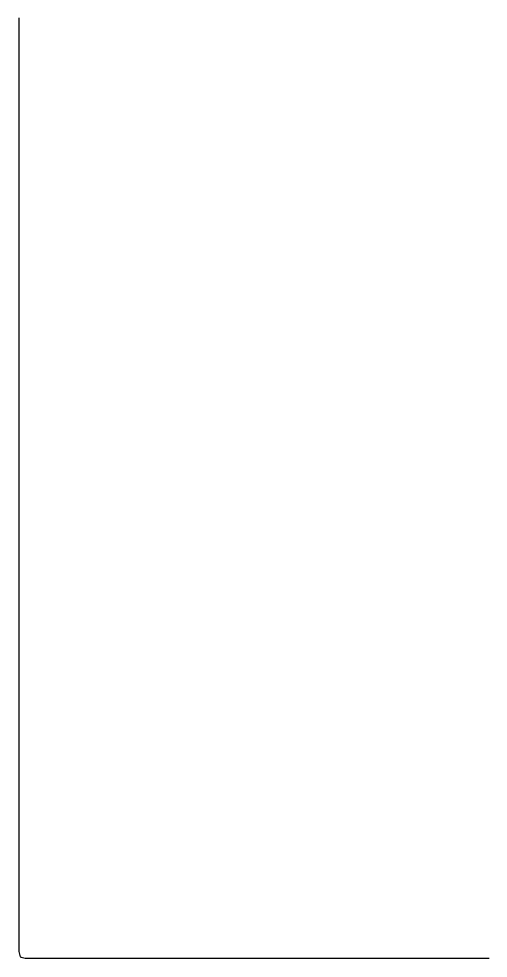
# Model space of a CAD drawing. Header units: millimetres. Extents: x 0 to 2707, y 2 to 2710.
# Drawn here: x 0 to 338, y 3 to 679 of the extents above; entities that cross this region are included whole.
import ezdxf

# ---------------------------------------------------------------- set-up
doc = ezdxf.new("R2010")
doc.units = ezdxf.units.MM
doc.layers.add('ALL_ISLANDS', color=7, linetype='Continuous')
doc.layers.add('OUTLINE_ISLAND_01', color=7, linetype='Continuous')

msp = doc.modelspace()

# ---------------------------------------------------------------- linework, layer by layer
at = {"layer": 'ALL_ISLANDS'}
msp.add_lwpolyline([(-0.2291, 680.0843), (-0.2291, 679.0843), (-0.2292, 678.0843), (-0.2292, 677.0843), (-0.2292, 676.0843), (-0.2293, 675.0843), (-0.2293, 674.0843), (-0.2293, 673.0843), (-0.2294, 672.0843), (-0.2294, 671.0843), (-0.2294, 670.0843), (-0.2295, 669.0843), (-0.2295, 668.0843), (-0.2295, 667.0843), (-0.2296, 666.0843), (-0.2296, 665.0843), (-0.2296, 664.0843), (-0.2297, 663.0843), (-0.2297, 662.0843), (-0.2297, 661.0843), (-0.2298, 660.0843), (-0.2298, 659.0843), (-0.2298, 658.0843), (-0.2299, 657.0843), (-0.2299, 656.0843), (-0.23, 655.0843), (-0.23, 654.0843), (-0.23, 653.0843), (-0.2301, 652.0843), (-0.2301, 651.0843), (-0.2301, 650.0843), (-0.2302, 649.0843), (-0.2302, 648.0843), (-0.2302, 647.0843), (-0.2303, 646.0843), (-0.2303, 645.0843), (-0.2303, 644.0843), (-0.2304, 643.0843), (-0.2304, 642.0843), (-0.2304, 641.0843), (-0.2305, 640.0843), (-0.2305, 639.0843), (-0.2305, 638.0843), (-0.2306, 637.0843), (-0.2306, 636.0843), (-0.2306, 635.0843), (-0.2307, 634.0843), (-0.2307, 633.0843), (-0.2307, 632.0843), (-0.2308, 631.0843), (-0.2308, 630.0843), (-0.2308, 629.0843), (-0.2309, 628.0843), (-0.2309, 627.0843), (-0.2309, 626.0843), (-0.231, 625.0843), (-0.231, 624.0843), (-0.231, 623.0843), (-0.2311, 622.0843), (-0.2311, 621.0843), (-0.2311, 620.0843), (-0.2312, 619.0843), (-0.2312, 618.0843), (-0.2312, 617.0843), (-0.2313, 616.0843), (-0.2313, 615.0843), (-0.2313, 614.0843), (-0.2314, 613.0843), (-0.2314, 612.0843), (-0.2314, 611.0843), (-0.2315, 610.0843), (-0.2315, 609.0843), (-0.2316, 608.0843), (-0.2316, 607.0843), (-0.2316, 606.0843), (-0.2317, 605.0843), (-0.2317, 604.0843), (-0.2317, 603.0843), (-0.2318, 602.0843), (-0.2318, 601.0843), (-0.2318, 600.0843), (-0.2319, 599.0843), (-0.2319, 598.0843), (-0.2319, 597.0843), (-0.232, 596.0843), (-0.232, 595.0843), (-0.232, 594.0843), (-0.2321, 593.0843), (-0.2321, 592.0843), (-0.2321, 591.0843), (-0.2322, 590.0843), (-0.2322, 589.0843), (-0.2322, 588.0843), (-0.2323, 587.0843), (-0.2323, 586.0843), (-0.2323, 585.0843), (-0.2324, 584.0843), (-0.2324, 583.0843), (-0.2324, 582.0843), (-0.2325, 581.0843), (-0.2325, 580.0843), (-0.2325, 579.0843), (-0.2326, 578.0843), (-0.2326, 577.0843), (-0.2326, 576.0843), (-0.2327, 575.0843), (-0.2327, 574.0843), (-0.2327, 573.0843), (-0.2328, 572.0843), (-0.2328, 571.0843), (-0.2328, 570.0843), (-0.2329, 569.0843), (-0.2329, 568.0843), (-0.2329, 567.0843), (-0.233, 566.0843), (-0.233, 565.0843), (-0.233, 564.0843), (-0.2331, 563.0843), (-0.2331, 562.0843), (-0.2332, 561.0843), (-0.2332, 560.0843), (-0.2332, 559.0843), (-0.2333, 558.0843), (-0.2333, 557.0843), (-0.2333, 556.0843), (-0.2334, 555.0843), (-0.2334, 554.0843), (-0.2334, 553.0843), (-0.2335, 552.0843), (-0.2335, 551.0843), (-0.2335, 550.0843), (-0.2336, 549.0843), (-0.2336, 548.0843), (-0.2336, 547.0843), (-0.2337, 546.0843), (-0.2337, 545.0843), (-0.2337, 544.0843), (-0.2338, 543.0843), (-0.2338, 542.0843), (-0.2338, 541.0843), (-0.2339, 540.0843), (-0.2339, 539.0843), (-0.2339, 538.0843), (-0.234, 537.0843), (-0.234, 536.0843), (-0.234, 535.0843), (-0.2341, 534.0843), (-0.2341, 533.0843), (-0.2341, 532.0843), (-0.2342, 531.0843), (-0.2342, 530.0843), (-0.2342, 529.0843), (-0.2343, 528.0843), (-0.2343, 527.0843), (-0.2343, 526.0843), (-0.2344, 525.0843), (-0.2344, 524.0843), (-0.2344, 523.0843), (-0.2345, 522.0843), (-0.2345, 521.0843), (-0.2345, 520.0843), (-0.2346, 519.0843), (-0.2346, 518.0843), (-0.2346, 517.0843), (-0.2347, 516.0843), (-0.2347, 515.0843), (-0.2348, 514.0843), (-0.2348, 513.0843), (-0.2348, 512.0843), (-0.2349, 511.0843), (-0.2349, 510.0843), (-0.2349, 509.0843), (-0.235, 508.0843), (-0.235, 507.0843), (-0.235, 506.0843), (-0.2351, 505.0843), (-0.2351, 504.0843), (-0.2351, 503.0843), (-0.2352, 502.0843), (-0.2352, 501.0843), (-0.2352, 500.0843), (-0.2353, 499.0843), (-0.2353, 498.0843), (-0.2353, 497.0843), (-0.2354, 496.0843), (-0.2354, 495.0843), (-0.2354, 494.0843), (-0.2355, 493.0843), (-0.2355, 492.0843), (-0.2355, 491.0843), (-0.2356, 490.0843), (-0.2356, 489.0843), (-0.2356, 488.0843), (-0.2357, 487.0843), (-0.2357, 486.0843), (-0.2357, 485.0843), (-0.2358, 484.0843), (-0.2358, 483.0843), (-0.2358, 482.0843), (-0.2359, 481.0843), (-0.2359, 480.0843), (-0.2359, 479.0843), (-0.236, 478.0843), (-0.236, 477.0843), (-0.236, 476.0843), (-0.2361, 475.0843), (-0.2361, 474.0843), (-0.2361, 473.0843), (-0.2362, 472.0843), (-0.2362, 471.0843), (-0.2362, 470.0843), (-0.2363, 469.0843), (-0.2363, 468.0843), (-0.2363, 467.0843), (-0.2364, 466.0843), (-0.2364, 465.0843), (-0.2365, 464.0843), (-0.2365, 463.0843), (-0.2365, 462.0843), (-0.2366, 461.0843), (-0.2366, 460.0843), (-0.2366, 459.0843), (-0.2367, 458.0843), (-0.2367, 457.0843), (-0.2367, 456.0843), (-0.2368, 455.0843), (-0.2368, 454.0843), (-0.2368, 453.0843), (-0.2369, 452.0843), (-0.2369, 451.0843), (-0.2369, 450.0843), (-0.237, 449.0843), (-0.237, 448.0843), (-0.237, 447.0843), (-0.2371, 446.0843), (-0.2371, 445.0843), (-0.2371, 444.0843), (-0.2372, 443.0843), (-0.2372, 442.0843), (-0.2372, 441.0843), (-0.2373, 440.0843), (-0.2373, 439.0843), (-0.2373, 438.0843), (-0.2374, 437.0843), (-0.2374, 436.0843), (-0.2374, 435.0843), (-0.2375, 434.0843), (-0.2375, 433.0843), (-0.2375, 432.0843), (-0.2376, 431.0843), (-0.2376, 430.0843), (-0.2376, 429.0843), (-0.2377, 428.0843), (-0.2377, 427.0843), (-0.2377, 426.0843), (-0.2378, 425.0843), (-0.2378, 424.0843), (-0.2378, 423.0843), (-0.2379, 422.0843), (-0.2379, 421.0843), (-0.2379, 420.0843), (-0.238, 419.0843), (-0.238, 418.0843), (-0.2381, 417.0843), (-0.2381, 416.0843), (-0.2381, 415.0843), (-0.2382, 414.0843), (-0.2382, 413.0843), (-0.2382, 412.0843), (-0.2383, 411.0843), (-0.2383, 410.0843), (-0.2383, 409.0843), (-0.2384, 408.0843), (-0.2384, 407.0843), (-0.2384, 406.0843), (-0.2385, 405.0843), (-0.2385, 404.0843), (-0.2385, 403.0843), (-0.2386, 402.0843), (-0.2386, 401.0843), (-0.2386, 400.0843), (-0.2387, 399.0843), (-0.2387, 398.0843), (-0.2387, 397.0843), (-0.2388, 396.0843), (-0.2388, 395.0843), (-0.2388, 394.0843), (-0.2389, 393.0843), (-0.2389, 392.0843), (-0.2389, 391.0843), (-0.239, 390.0843), (-0.239, 389.0843), (-0.239, 388.0843), (-0.2391, 387.0843), (-0.2391, 386.0843), (-0.2391, 385.0843), (-0.2392, 384.0843), (-0.2392, 383.0843), (-0.2392, 382.0843), (-0.2393, 381.0843), (-0.2393, 380.0843), (-0.2393, 379.0843), (-0.2394, 378.0843), (-0.2394, 377.0843), (-0.2394, 376.0843), (-0.2395, 375.0843), (-0.2395, 374.0843), (-0.2395, 373.0843), (-0.2396, 372.0843), (-0.2396, 371.0843), (-0.2397, 370.0843), (-0.2397, 369.0843), (-0.2397, 368.0843), (-0.2398, 367.0843), (-0.2398, 366.0843), (-0.2398, 365.0843), (-0.2399, 364.0843), (-0.2399, 363.0843), (-0.2399, 362.0843), (-0.24, 361.0843), (-0.24, 360.0843), (-0.24, 359.0843), (-0.2401, 358.0843), (-0.2401, 357.0843), (-0.2401, 356.0843), (-0.2402, 355.0843), (-0.2402, 354.0843), (-0.2402, 353.0843), (-0.2403, 352.0843), (-0.2403, 351.0843), (-0.2403, 350.0843), (-0.2404, 349.0843), (-0.2404, 348.0843), (-0.2404, 347.0843), (-0.2405, 346.0843), (-0.2405, 345.0843), (-0.2405, 344.0843), (-0.2406, 343.0843), (-0.2406, 342.0843), (-0.2406, 341.0843), (-0.2407, 340.0843), (-0.2407, 339.0843), (-0.2407, 338.0843), (-0.2408, 337.0843), (-0.2408, 336.0843), (-0.2408, 335.0843), (-0.2409, 334.0843), (-0.2409, 333.0843), (-0.2409, 332.0843), (-0.241, 331.0843), (-0.241, 330.0843), (-0.241, 329.0843), (-0.2411, 328.0843), (-0.2411, 327.0843), (-0.2411, 326.0843), (-0.2412, 325.0843), (-0.2412, 324.0843), (-0.2413, 323.0843), (-0.2413, 322.0843), (-0.2413, 321.0843), (-0.2414, 320.0843), (-0.2414, 319.0843), (-0.2414, 318.0843), (-0.2415, 317.0843), (-0.2415, 316.0843), (-0.2415, 315.0843), (-0.2416, 314.0843), (-0.2416, 313.0843), (-0.2416, 312.0843), (-0.2417, 311.0843), (-0.2417, 310.0843), (-0.2417, 309.0843), (-0.2418, 308.0843), (-0.2418, 307.0843), (-0.2418, 306.0843), (-0.2419, 305.0843), (-0.2419, 304.0843), (-0.2419, 303.0843), (-0.242, 302.0843), (-0.242, 301.0843), (-0.242, 300.0843), (-0.2421, 299.0843), (-0.2421, 298.0843), (-0.2421, 297.0843), (-0.2422, 296.0843), (-0.2422, 295.0843), (-0.2422, 294.0843), (-0.2423, 293.0843), (-0.2423, 292.0843), (-0.2423, 291.0843), (-0.2424, 290.0843), (-0.2424, 289.0843), (-0.2424, 288.0843), (-0.2425, 287.0843), (-0.2425, 286.0843), (-0.2425, 285.0843), (-0.2426, 284.0843), (-0.2426, 283.0843), (-0.2426, 282.0843), (-0.2427, 281.0843), (-0.2427, 280.0843), (-0.2427, 279.0843), (-0.2428, 278.0843), (-0.2428, 277.0843), (-0.2429, 276.0843), (-0.2429, 275.0843), (-0.2429, 274.0843), (-0.243, 273.0843), (-0.243, 272.0843), (-0.243, 271.0843), (-0.2431, 270.0843), (-0.2431, 269.0843), (-0.2431, 268.0843), (-0.2432, 267.0843), (-0.2432, 266.0843), (-0.2432, 265.0843), (-0.2433, 264.0843), (-0.2433, 263.0843), (-0.2433, 262.0843), (-0.2434, 261.0843), (-0.2434, 260.0843), (-0.2434, 259.0843), (-0.2435, 258.0843), (-0.2435, 257.0843), (-0.2435, 256.0843), (-0.2436, 255.0843), (-0.2436, 254.0843), (-0.2436, 253.0843), (-0.2437, 252.0843), (-0.2437, 251.0843), (-0.2437, 250.0843), (-0.2438, 249.0843), (-0.2438, 248.0843), (-0.2438, 247.0843), (-0.2439, 246.0843), (-0.2439, 245.0843), (-0.2439, 244.0843), (-0.244, 243.0843), (-0.244, 242.0843), (-0.244, 241.0843), (-0.2441, 240.0843), (-0.2441, 239.0843), (-0.2441, 238.0843), (-0.2442, 237.0843), (-0.2442, 236.0843), (-0.2442, 235.0843), (-0.2443, 234.0843), (-0.2443, 233.0843), (-0.2443, 232.0843), (-0.2444, 231.0843), (-0.2444, 230.0843), (-0.2444, 229.0843), (-0.2445, 228.0843), (-0.2445, 227.0843), (-0.2446, 226.0843), (-0.2446, 225.0843), (-0.2446, 224.0843), (-0.2447, 223.0843), (-0.2447, 222.0843), (-0.2447, 221.0843), (-0.2448, 220.0843), (-0.2448, 219.0843), (-0.2448, 218.0843), (-0.2449, 217.0843), (-0.2449, 216.0843), (-0.2449, 215.0843), (-0.245, 214.0843), (-0.245, 213.0843), (-0.245, 212.0843), (-0.2451, 211.0843), (-0.2451, 210.0843), (-0.2451, 209.0843), (-0.2452, 208.0843), (-0.2452, 207.0843), (-0.2452, 206.0843), (-0.2453, 205.0843), (-0.2453, 204.0843), (-0.2453, 203.0843), (-0.2454, 202.0843), (-0.2454, 201.0843), (-0.2454, 200.0843), (-0.2455, 199.0843), (-0.2455, 198.0843), (-0.2455, 197.0843), (-0.2456, 196.0843), (-0.2456, 195.0843), (-0.2456, 194.0843), (-0.2457, 193.0843), (-0.2457, 192.0843), (-0.2457, 191.0843), (-0.2458, 190.0843), (-0.2458, 189.0843), (-0.2458, 188.0843), (-0.2459, 187.0843), (-0.2459, 186.0843), (-0.2459, 185.0843), (-0.246, 184.0843), (-0.246, 183.0843), (-0.246, 182.0843), (-0.2461, 181.0843), (-0.2461, 180.0843), (-0.2462, 179.0843), (-0.2462, 178.0843), (-0.2462, 177.0843), (-0.2463, 176.0843), (-0.2463, 175.0843), (-0.2463, 174.0843), (-0.2464, 173.0843), (-0.2464, 172.0843), (-0.2464, 171.0843), (-0.2465, 170.0843), (-0.2465, 169.0843), (-0.2465, 168.0843), (-0.2466, 167.0843), (-0.2466, 166.0843), (-0.2466, 165.0843), (-0.2467, 164.0843), (-0.2467, 163.0843), (-0.2467, 162.0843), (-0.2468, 161.0843), (-0.2468, 160.0843), (-0.2468, 159.0843), (-0.2469, 158.0843), (-0.2469, 157.0843), (-0.2469, 156.0843), (-0.247, 155.0843), (-0.247, 154.0843), (-0.247, 153.0843), (-0.2471, 152.0843), (-0.2471, 151.0843), (-0.2471, 150.0843), (-0.2472, 149.0843), (-0.2472, 148.0843), (-0.2472, 147.0843), (-0.2473, 146.0843), (-0.2473, 145.0843), (-0.2473, 144.0843), (-0.2474, 143.0843), (-0.2474, 142.0843), (-0.2474, 141.0843), (-0.2475, 140.0843), (-0.2475, 139.0843), (-0.2475, 138.0843), (-0.2476, 137.0843), (-0.2476, 136.0843), (-0.2476, 135.0843), (-0.2477, 134.0843), (-0.2477, 133.0843), (-0.2478, 132.0843), (-0.2478, 131.0843), (-0.2478, 130.0843), (-0.2479, 129.0843), (-0.2479, 128.0843), (-0.2479, 127.0843), (-0.248, 126.0843), (-0.248, 125.0843), (-0.248, 124.0843), (-0.2481, 123.0843), (-0.2481, 122.0843), (-0.2481, 121.0843), (-0.2482, 120.0843), (-0.2482, 119.0843), (-0.2482, 118.0843), (-0.2483, 117.0843), (-0.2483, 116.0843), (-0.2483, 115.0843), (-0.2484, 114.0843), (-0.2484, 113.0843), (-0.2484, 112.0843), (-0.2485, 111.0843), (-0.2485, 110.0843), (-0.2485, 109.0843), (-0.2486, 108.0843), (-0.2486, 107.0843), (-0.2486, 106.0843), (-0.2487, 105.0843), (-0.2487, 104.0843), (-0.2487, 103.0843), (-0.2488, 102.0843), (-0.2488, 101.0843), (-0.2488, 100.0843), (-0.2489, 99.0843), (-0.2489, 98.0843), (-0.2489, 97.0843), (-0.249, 96.0843), (-0.249, 95.0843), (-0.249, 94.0843), (-0.2491, 93.0843), (-0.2491, 92.0843), (-0.2491, 91.0843), (-0.2492, 90.0843), (-0.2492, 89.0843), (-0.2492, 88.0843), (-0.2493, 87.0843), (-0.2493, 86.0843), (-0.2494, 85.0843), (-0.2494, 84.0843), (-0.2494, 83.0843), (-0.2495, 82.0843), (-0.2495, 81.0843), (-0.2495, 80.0843), (-0.2496, 79.0843), (-0.2496, 78.0843), (-0.2496, 77.0843), (-0.2497, 76.0843), (-0.2497, 75.0843), (-0.2497, 74.0843), (-0.2498, 73.0843), (-0.2498, 72.0843), (-0.2498, 71.0843), (-0.2499, 70.0843), (-0.2499, 69.0843), (-0.2499, 68.0843), (-0.25, 67.0843), (-0.25, 66.0843), (-0.25, 65.0843), (-0.2501, 64.0843), (-0.2501, 63.0843), (-0.2501, 62.0843), (-0.2502, 61.0843), (-0.2502, 60.0843), (-0.2502, 59.0843), (-0.2503, 58.0843), (-0.2503, 57.0843), (-0.2503, 56.0843), (-0.2504, 55.0843), (-0.2504, 54.0843), (-0.2504, 53.0843), (-0.2505, 52.0843), (-0.2505, 51.0843), (-0.2505, 50.0843), (-0.2506, 49.0843), (-0.2506, 48.0843), (-0.2506, 47.0843), (-0.2507, 46.0843), (-0.2507, 45.0843), (-0.2507, 44.0843), (-0.2508, 43.0843), (-0.2508, 42.0843), (-0.2508, 41.0843), (-0.2509, 40.0843), (-0.2509, 39.0843), (-0.2509, 38.0843), (-0.251, 37.0843), (-0.251, 36.0843), (-0.2511, 35.0843), (-0.2511, 34.0843), (-0.2511, 33.0843), (-0.2512, 32.0843), (-0.2512, 31.0843), (-0.2512, 30.0843), (-0.2513, 29.0843), (-0.2513, 28.0843), (-0.2513, 27.0843), (-0.2514, 26.0843), (-0.2514, 25.0843), (-0.2514, 24.0843), (-0.2515, 23.0843), (-0.2515, 22.0843), (-0.2515, 21.0843), (-0.2516, 20.0843), (-0.2516, 19.0843), (-0.2516, 18.0843), (-0.2517, 17.0843), (-0.2517, 16.0843), (-0.2517, 15.0843), (-0.2518, 14.0843), (-0.2518, 13.0843), (-0.2518, 12.0843), (-0.2519, 11.0843), (-0.2519, 10.0843), (-0.2519, 9.0843), (-0.252, 8.0843), (-0.1255, 7.4966), (0.085, 6.519), (0.2954, 5.5414), (0.5058, 4.5638), (0.7163, 3.5862), (1.4984, 3.3705), (2.4624, 3.1046), (3.4265, 2.8388), (4.3905, 2.5729), (4.717, 2.5729), (5.717, 2.5728), (6.717, 2.5727), (7.717, 2.5727), (8.717, 2.5726), (9.717, 2.5725), (10.717, 2.5725), (11.717, 2.5724), (12.717, 2.5723), (13.717, 2.5723), (14.717, 2.5722), (15.717, 2.5721), (16.717, 2.5721), (17.717, 2.572), (18.717, 2.5719), (19.717, 2.5719), (20.717, 2.5718), (21.717, 2.5717), (22.717, 2.5717), (23.717, 2.5716), (24.717, 2.5715), (25.717, 2.5715), (26.717, 2.5714), (27.717, 2.5713), (28.717, 2.5713), (29.717, 2.5712), (30.717, 2.5711), (31.717, 2.5711), (32.717, 2.571), (33.717, 2.5709), (34.717, 2.5709), (35.717, 2.5708), (36.717, 2.5707), (37.717, 2.5707), (38.717, 2.5706), (39.717, 2.5705), (40.717, 2.5705), (41.717, 2.5704), (42.717, 2.5703), (43.717, 2.5703), (44.717, 2.5702), (45.717, 2.5701), (46.717, 2.5701), (47.717, 2.57), (48.717, 2.5699), (49.717, 2.5699), (50.717, 2.5698), (51.717, 2.5698), (52.717, 2.5697), (53.717, 2.5696), (54.717, 2.5696), (55.717, 2.5695), (56.717, 2.5694), (57.717, 2.5694), (58.717, 2.5693), (59.717, 2.5692), (60.717, 2.5692), (61.717, 2.5691), (62.717, 2.569), (63.717, 2.569), (64.717, 2.5689), (65.717, 2.5688), (66.717, 2.5688), (67.717, 2.5687), (68.717, 2.5686), (69.717, 2.5686), (70.717, 2.5685), (71.717, 2.5684), (72.717, 2.5684), (73.717, 2.5683), (74.717, 2.5682), (75.717, 2.5682), (76.717, 2.5681), (77.717, 2.568), (78.717, 2.568), (79.717, 2.5679), (80.717, 2.5678), (81.717, 2.5678), (82.717, 2.5677), (83.717, 2.5676), (84.717, 2.5676), (85.717, 2.5675), (86.717, 2.5674), (87.717, 2.5674), (88.717, 2.5673), (89.717, 2.5672), (90.717, 2.5672), (91.717, 2.5671), (92.717, 2.567), (93.717, 2.567), (94.717, 2.5669), (95.717, 2.5668), (96.717, 2.5668), (97.717, 2.5667), (98.717, 2.5666), (99.717, 2.5666), (100.717, 2.5665), (101.717, 2.5664), (102.717, 2.5664), (103.717, 2.5663), (104.717, 2.5662), (105.717, 2.5662), (106.717, 2.5661), (107.717, 2.566), (108.717, 2.566), (109.717, 2.5659), (110.717, 2.5658), (111.717, 2.5658), (112.717, 2.5657), (113.717, 2.5656), (114.717, 2.5656), (115.717, 2.5655), (116.717, 2.5654), (117.717, 2.5654), (118.717, 2.5653), (119.717, 2.5652), (120.717, 2.5652), (121.717, 2.5651), (122.717, 2.565), (123.717, 2.565), (124.717, 2.5649), (125.717, 2.5648), (126.717, 2.5648), (127.717, 2.5647), (128.717, 2.5646), (129.717, 2.5646), (130.717, 2.5645), (131.717, 2.5644), (132.717, 2.5644), (133.717, 2.5643), (134.717, 2.5642), (135.717, 2.5642), (136.717, 2.5641), (137.717, 2.564), (138.717, 2.564), (139.717, 2.5639), (140.717, 2.5638), (141.717, 2.5638), (142.717, 2.5637), (143.717, 2.5636), (144.717, 2.5636), (145.717, 2.5635), (146.717, 2.5634), (147.717, 2.5634), (148.717, 2.5633), (149.717, 2.5632), (150.717, 2.5632), (151.717, 2.5631), (152.717, 2.563), (153.717, 2.563), (154.717, 2.5629), (155.717, 2.5628), (156.717, 2.5628), (157.717, 2.5627), (158.717, 2.5626), (159.717, 2.5626), (160.717, 2.5625), (161.717, 2.5624), (162.717, 2.5624), (163.717, 2.5623), (164.717, 2.5622), (165.717, 2.5622), (166.717, 2.5621), (167.717, 2.5621), (168.717, 2.562), (169.717, 2.5619), (170.717, 2.5619), (171.717, 2.5618), (172.717, 2.5617), (173.717, 2.5617), (174.717, 2.5616), (175.717, 2.5615), (176.717, 2.5615), (177.717, 2.5614), (178.717, 2.5613), (179.717, 2.5613), (180.717, 2.5612), (181.717, 2.5611), (182.717, 2.5611), (183.717, 2.561), (184.717, 2.5609), (185.717, 2.5609), (186.717, 2.5608), (187.717, 2.5607), (188.717, 2.5607), (189.717, 2.5606), (190.717, 2.5605), (191.717, 2.5605), (192.717, 2.5604), (193.717, 2.5603), (194.717, 2.5603), (195.717, 2.5602), (196.717, 2.5601), (197.717, 2.5601), (198.717, 2.56), (199.717, 2.5599), (200.717, 2.5599), (201.717, 2.5598), (202.717, 2.5597), (203.717, 2.5597), (204.717, 2.5596), (205.717, 2.5595), (206.717, 2.5595), (207.717, 2.5594), (208.717, 2.5593), (209.717, 2.5593), (210.717, 2.5592), (211.717, 2.5591), (212.717, 2.5591), (213.717, 2.559), (214.717, 2.5589), (215.717, 2.5589), (216.717, 2.5588), (217.717, 2.5587), (218.717, 2.5587), (219.717, 2.5586), (220.717, 2.5585), (221.717, 2.5585), (222.717, 2.5584), (223.717, 2.5583), (224.717, 2.5583), (225.717, 2.5582), (226.717, 2.5581), (227.717, 2.5581), (228.717, 2.558), (229.717, 2.5579), (230.717, 2.5579), (231.717, 2.5578), (232.717, 2.5577), (233.717, 2.5577), (234.717, 2.5576), (235.717, 2.5575), (236.717, 2.5575), (237.717, 2.5574), (238.717, 2.5573), (239.717, 2.5573), (240.717, 2.5572), (241.717, 2.5571), (242.717, 2.5571), (243.717, 2.557), (244.717, 2.5569), (245.717, 2.5569), (246.717, 2.5568), (247.717, 2.5567), (248.717, 2.5567), (249.717, 2.5566), (250.717, 2.5565), (251.717, 2.5565), (252.717, 2.5564), (253.717, 2.5563), (254.717, 2.5563), (255.717, 2.5562), (256.717, 2.5561), (257.717, 2.5561), (258.717, 2.556), (259.717, 2.5559), (260.717, 2.5559), (261.717, 2.5558), (262.717, 2.5557), (263.717, 2.5557), (264.717, 2.5556), (265.717, 2.5555), (266.717, 2.5555), (267.717, 2.5554), (268.717, 2.5553), (269.717, 2.5553), (270.717, 2.5552), (271.717, 2.5551), (272.717, 2.5551), (273.717, 2.555), (274.717, 2.5549), (275.717, 2.5549), (276.717, 2.5548), (277.717, 2.5547), (278.717, 2.5547), (279.717, 2.5546), (280.717, 2.5545), (281.717, 2.5545), (282.717, 2.5544), (283.717, 2.5544), (284.717, 2.5543), (285.717, 2.5542), (286.717, 2.5542), (287.717, 2.5541), (288.717, 2.554), (289.717, 2.554), (290.717, 2.5539), (291.717, 2.5538), (292.717, 2.5538), (293.717, 2.5537), (294.717, 2.5536), (295.717, 2.5536), (296.717, 2.5535), (297.717, 2.5534), (298.717, 2.5534), (299.717, 2.5533), (300.717, 2.5532), (301.717, 2.5532), (302.717, 2.5531), (303.717, 2.553), (304.717, 2.553), (305.717, 2.5529), (306.717, 2.5528), (307.717, 2.5528), (308.717, 2.5527), (309.717, 2.5526), (310.717, 2.5526), (311.717, 2.5525), (312.717, 2.5524), (313.717, 2.5524), (314.717, 2.5523), (315.717, 2.5522), (316.717, 2.5522), (317.717, 2.5521), (318.717, 2.552), (319.717, 2.552), (320.717, 2.5519), (321.717, 2.5518), (322.717, 2.5518), (323.717, 2.5517), (324.717, 2.5516), (325.717, 2.5516), (326.717, 2.5515), (327.717, 2.5514), (328.717, 2.5514), (329.717, 2.5513), (330.717, 2.5512), (331.717, 2.5512), (332.717, 2.5511), (333.717, 2.551), (334.717, 2.551), (335.717, 2.5509), (336.717, 2.5508), (337.717, 2.5508), (338.717, 2.5507)], dxfattribs=at)
at = {"layer": 'OUTLINE_ISLAND_01'}
msp.add_lwpolyline([(-0.2291, 680.0843), (-0.2291, 679.0843), (-0.2292, 678.0843), (-0.2292, 677.0843), (-0.2292, 676.0843), (-0.2293, 675.0843), (-0.2293, 674.0843), (-0.2293, 673.0843), (-0.2294, 672.0843), (-0.2294, 671.0843), (-0.2294, 670.0843), (-0.2295, 669.0843), (-0.2295, 668.0843), (-0.2295, 667.0843), (-0.2296, 666.0843), (-0.2296, 665.0843), (-0.2296, 664.0843), (-0.2297, 663.0843), (-0.2297, 662.0843), (-0.2297, 661.0843), (-0.2298, 660.0843), (-0.2298, 659.0843), (-0.2298, 658.0843), (-0.2299, 657.0843), (-0.2299, 656.0843), (-0.23, 655.0843), (-0.23, 654.0843), (-0.23, 653.0843), (-0.2301, 652.0843), (-0.2301, 651.0843), (-0.2301, 650.0843), (-0.2302, 649.0843), (-0.2302, 648.0843), (-0.2302, 647.0843), (-0.2303, 646.0843), (-0.2303, 645.0843), (-0.2303, 644.0843), (-0.2304, 643.0843), (-0.2304, 642.0843), (-0.2304, 641.0843), (-0.2305, 640.0843), (-0.2305, 639.0843), (-0.2305, 638.0843), (-0.2306, 637.0843), (-0.2306, 636.0843), (-0.2306, 635.0843), (-0.2307, 634.0843), (-0.2307, 633.0843), (-0.2307, 632.0843), (-0.2308, 631.0843), (-0.2308, 630.0843), (-0.2308, 629.0843), (-0.2309, 628.0843), (-0.2309, 627.0843), (-0.2309, 626.0843), (-0.231, 625.0843), (-0.231, 624.0843), (-0.231, 623.0843), (-0.2311, 622.0843), (-0.2311, 621.0843), (-0.2311, 620.0843), (-0.2312, 619.0843), (-0.2312, 618.0843), (-0.2312, 617.0843), (-0.2313, 616.0843), (-0.2313, 615.0843), (-0.2313, 614.0843), (-0.2314, 613.0843), (-0.2314, 612.0843), (-0.2314, 611.0843), (-0.2315, 610.0843), (-0.2315, 609.0843), (-0.2316, 608.0843), (-0.2316, 607.0843), (-0.2316, 606.0843), (-0.2317, 605.0843), (-0.2317, 604.0843), (-0.2317, 603.0843), (-0.2318, 602.0843), (-0.2318, 601.0843), (-0.2318, 600.0843), (-0.2319, 599.0843), (-0.2319, 598.0843), (-0.2319, 597.0843), (-0.232, 596.0843), (-0.232, 595.0843), (-0.232, 594.0843), (-0.2321, 593.0843), (-0.2321, 592.0843), (-0.2321, 591.0843), (-0.2322, 590.0843), (-0.2322, 589.0843), (-0.2322, 588.0843), (-0.2323, 587.0843), (-0.2323, 586.0843), (-0.2323, 585.0843), (-0.2324, 584.0843), (-0.2324, 583.0843), (-0.2324, 582.0843), (-0.2325, 581.0843), (-0.2325, 580.0843), (-0.2325, 579.0843), (-0.2326, 578.0843), (-0.2326, 577.0843), (-0.2326, 576.0843), (-0.2327, 575.0843), (-0.2327, 574.0843), (-0.2327, 573.0843), (-0.2328, 572.0843), (-0.2328, 571.0843), (-0.2328, 570.0843), (-0.2329, 569.0843), (-0.2329, 568.0843), (-0.2329, 567.0843), (-0.233, 566.0843), (-0.233, 565.0843), (-0.233, 564.0843), (-0.2331, 563.0843), (-0.2331, 562.0843), (-0.2332, 561.0843), (-0.2332, 560.0843), (-0.2332, 559.0843), (-0.2333, 558.0843), (-0.2333, 557.0843), (-0.2333, 556.0843), (-0.2334, 555.0843), (-0.2334, 554.0843), (-0.2334, 553.0843), (-0.2335, 552.0843), (-0.2335, 551.0843), (-0.2335, 550.0843), (-0.2336, 549.0843), (-0.2336, 548.0843), (-0.2336, 547.0843), (-0.2337, 546.0843), (-0.2337, 545.0843), (-0.2337, 544.0843), (-0.2338, 543.0843), (-0.2338, 542.0843), (-0.2338, 541.0843), (-0.2339, 540.0843), (-0.2339, 539.0843), (-0.2339, 538.0843), (-0.234, 537.0843), (-0.234, 536.0843), (-0.234, 535.0843), (-0.2341, 534.0843), (-0.2341, 533.0843), (-0.2341, 532.0843), (-0.2342, 531.0843), (-0.2342, 530.0843), (-0.2342, 529.0843), (-0.2343, 528.0843), (-0.2343, 527.0843), (-0.2343, 526.0843), (-0.2344, 525.0843), (-0.2344, 524.0843), (-0.2344, 523.0843), (-0.2345, 522.0843), (-0.2345, 521.0843), (-0.2345, 520.0843), (-0.2346, 519.0843), (-0.2346, 518.0843), (-0.2346, 517.0843), (-0.2347, 516.0843), (-0.2347, 515.0843), (-0.2348, 514.0843), (-0.2348, 513.0843), (-0.2348, 512.0843), (-0.2349, 511.0843), (-0.2349, 510.0843), (-0.2349, 509.0843), (-0.235, 508.0843), (-0.235, 507.0843), (-0.235, 506.0843), (-0.2351, 505.0843), (-0.2351, 504.0843), (-0.2351, 503.0843), (-0.2352, 502.0843), (-0.2352, 501.0843), (-0.2352, 500.0843), (-0.2353, 499.0843), (-0.2353, 498.0843), (-0.2353, 497.0843), (-0.2354, 496.0843), (-0.2354, 495.0843), (-0.2354, 494.0843), (-0.2355, 493.0843), (-0.2355, 492.0843), (-0.2355, 491.0843), (-0.2356, 490.0843), (-0.2356, 489.0843), (-0.2356, 488.0843), (-0.2357, 487.0843), (-0.2357, 486.0843), (-0.2357, 485.0843), (-0.2358, 484.0843), (-0.2358, 483.0843), (-0.2358, 482.0843), (-0.2359, 481.0843), (-0.2359, 480.0843), (-0.2359, 479.0843), (-0.236, 478.0843), (-0.236, 477.0843), (-0.236, 476.0843), (-0.2361, 475.0843), (-0.2361, 474.0843), (-0.2361, 473.0843), (-0.2362, 472.0843), (-0.2362, 471.0843), (-0.2362, 470.0843), (-0.2363, 469.0843), (-0.2363, 468.0843), (-0.2363, 467.0843), (-0.2364, 466.0843), (-0.2364, 465.0843), (-0.2365, 464.0843), (-0.2365, 463.0843), (-0.2365, 462.0843), (-0.2366, 461.0843), (-0.2366, 460.0843), (-0.2366, 459.0843), (-0.2367, 458.0843), (-0.2367, 457.0843), (-0.2367, 456.0843), (-0.2368, 455.0843), (-0.2368, 454.0843), (-0.2368, 453.0843), (-0.2369, 452.0843), (-0.2369, 451.0843), (-0.2369, 450.0843), (-0.237, 449.0843), (-0.237, 448.0843), (-0.237, 447.0843), (-0.2371, 446.0843), (-0.2371, 445.0843), (-0.2371, 444.0843), (-0.2372, 443.0843), (-0.2372, 442.0843), (-0.2372, 441.0843), (-0.2373, 440.0843), (-0.2373, 439.0843), (-0.2373, 438.0843), (-0.2374, 437.0843), (-0.2374, 436.0843), (-0.2374, 435.0843), (-0.2375, 434.0843), (-0.2375, 433.0843), (-0.2375, 432.0843), (-0.2376, 431.0843), (-0.2376, 430.0843), (-0.2376, 429.0843), (-0.2377, 428.0843), (-0.2377, 427.0843), (-0.2377, 426.0843), (-0.2378, 425.0843), (-0.2378, 424.0843), (-0.2378, 423.0843), (-0.2379, 422.0843), (-0.2379, 421.0843), (-0.2379, 420.0843), (-0.238, 419.0843), (-0.238, 418.0843), (-0.2381, 417.0843), (-0.2381, 416.0843), (-0.2381, 415.0843), (-0.2382, 414.0843), (-0.2382, 413.0843), (-0.2382, 412.0843), (-0.2383, 411.0843), (-0.2383, 410.0843), (-0.2383, 409.0843), (-0.2384, 408.0843), (-0.2384, 407.0843), (-0.2384, 406.0843), (-0.2385, 405.0843), (-0.2385, 404.0843), (-0.2385, 403.0843), (-0.2386, 402.0843), (-0.2386, 401.0843), (-0.2386, 400.0843), (-0.2387, 399.0843), (-0.2387, 398.0843), (-0.2387, 397.0843), (-0.2388, 396.0843), (-0.2388, 395.0843), (-0.2388, 394.0843), (-0.2389, 393.0843), (-0.2389, 392.0843), (-0.2389, 391.0843), (-0.239, 390.0843), (-0.239, 389.0843), (-0.239, 388.0843), (-0.2391, 387.0843), (-0.2391, 386.0843), (-0.2391, 385.0843), (-0.2392, 384.0843), (-0.2392, 383.0843), (-0.2392, 382.0843), (-0.2393, 381.0843), (-0.2393, 380.0843), (-0.2393, 379.0843), (-0.2394, 378.0843), (-0.2394, 377.0843), (-0.2394, 376.0843), (-0.2395, 375.0843), (-0.2395, 374.0843), (-0.2395, 373.0843), (-0.2396, 372.0843), (-0.2396, 371.0843), (-0.2397, 370.0843), (-0.2397, 369.0843), (-0.2397, 368.0843), (-0.2398, 367.0843), (-0.2398, 366.0843), (-0.2398, 365.0843), (-0.2399, 364.0843), (-0.2399, 363.0843), (-0.2399, 362.0843), (-0.24, 361.0843), (-0.24, 360.0843), (-0.24, 359.0843), (-0.2401, 358.0843), (-0.2401, 357.0843), (-0.2401, 356.0843), (-0.2402, 355.0843), (-0.2402, 354.0843), (-0.2402, 353.0843), (-0.2403, 352.0843), (-0.2403, 351.0843), (-0.2403, 350.0843), (-0.2404, 349.0843), (-0.2404, 348.0843), (-0.2404, 347.0843), (-0.2405, 346.0843), (-0.2405, 345.0843), (-0.2405, 344.0843), (-0.2406, 343.0843), (-0.2406, 342.0843), (-0.2406, 341.0843), (-0.2407, 340.0843), (-0.2407, 339.0843), (-0.2407, 338.0843), (-0.2408, 337.0843), (-0.2408, 336.0843), (-0.2408, 335.0843), (-0.2409, 334.0843), (-0.2409, 333.0843), (-0.2409, 332.0843), (-0.241, 331.0843), (-0.241, 330.0843), (-0.241, 329.0843), (-0.2411, 328.0843), (-0.2411, 327.0843), (-0.2411, 326.0843), (-0.2412, 325.0843), (-0.2412, 324.0843), (-0.2413, 323.0843), (-0.2413, 322.0843), (-0.2413, 321.0843), (-0.2414, 320.0843), (-0.2414, 319.0843), (-0.2414, 318.0843), (-0.2415, 317.0843), (-0.2415, 316.0843), (-0.2415, 315.0843), (-0.2416, 314.0843), (-0.2416, 313.0843), (-0.2416, 312.0843), (-0.2417, 311.0843), (-0.2417, 310.0843), (-0.2417, 309.0843), (-0.2418, 308.0843), (-0.2418, 307.0843), (-0.2418, 306.0843), (-0.2419, 305.0843), (-0.2419, 304.0843), (-0.2419, 303.0843), (-0.242, 302.0843), (-0.242, 301.0843), (-0.242, 300.0843), (-0.2421, 299.0843), (-0.2421, 298.0843), (-0.2421, 297.0843), (-0.2422, 296.0843), (-0.2422, 295.0843), (-0.2422, 294.0843), (-0.2423, 293.0843), (-0.2423, 292.0843), (-0.2423, 291.0843), (-0.2424, 290.0843), (-0.2424, 289.0843), (-0.2424, 288.0843), (-0.2425, 287.0843), (-0.2425, 286.0843), (-0.2425, 285.0843), (-0.2426, 284.0843), (-0.2426, 283.0843), (-0.2426, 282.0843), (-0.2427, 281.0843), (-0.2427, 280.0843), (-0.2427, 279.0843), (-0.2428, 278.0843), (-0.2428, 277.0843), (-0.2429, 276.0843), (-0.2429, 275.0843), (-0.2429, 274.0843), (-0.243, 273.0843), (-0.243, 272.0843), (-0.243, 271.0843), (-0.2431, 270.0843), (-0.2431, 269.0843), (-0.2431, 268.0843), (-0.2432, 267.0843), (-0.2432, 266.0843), (-0.2432, 265.0843), (-0.2433, 264.0843), (-0.2433, 263.0843), (-0.2433, 262.0843), (-0.2434, 261.0843), (-0.2434, 260.0843), (-0.2434, 259.0843), (-0.2435, 258.0843), (-0.2435, 257.0843), (-0.2435, 256.0843), (-0.2436, 255.0843), (-0.2436, 254.0843), (-0.2436, 253.0843), (-0.2437, 252.0843), (-0.2437, 251.0843), (-0.2437, 250.0843), (-0.2438, 249.0843), (-0.2438, 248.0843), (-0.2438, 247.0843), (-0.2439, 246.0843), (-0.2439, 245.0843), (-0.2439, 244.0843), (-0.244, 243.0843), (-0.244, 242.0843), (-0.244, 241.0843), (-0.2441, 240.0843), (-0.2441, 239.0843), (-0.2441, 238.0843), (-0.2442, 237.0843), (-0.2442, 236.0843), (-0.2442, 235.0843), (-0.2443, 234.0843), (-0.2443, 233.0843), (-0.2443, 232.0843), (-0.2444, 231.0843), (-0.2444, 230.0843), (-0.2444, 229.0843), (-0.2445, 228.0843), (-0.2445, 227.0843), (-0.2446, 226.0843), (-0.2446, 225.0843), (-0.2446, 224.0843), (-0.2447, 223.0843), (-0.2447, 222.0843), (-0.2447, 221.0843), (-0.2448, 220.0843), (-0.2448, 219.0843), (-0.2448, 218.0843), (-0.2449, 217.0843), (-0.2449, 216.0843), (-0.2449, 215.0843), (-0.245, 214.0843), (-0.245, 213.0843), (-0.245, 212.0843), (-0.2451, 211.0843), (-0.2451, 210.0843), (-0.2451, 209.0843), (-0.2452, 208.0843), (-0.2452, 207.0843), (-0.2452, 206.0843), (-0.2453, 205.0843), (-0.2453, 204.0843), (-0.2453, 203.0843), (-0.2454, 202.0843), (-0.2454, 201.0843), (-0.2454, 200.0843), (-0.2455, 199.0843), (-0.2455, 198.0843), (-0.2455, 197.0843), (-0.2456, 196.0843), (-0.2456, 195.0843), (-0.2456, 194.0843), (-0.2457, 193.0843), (-0.2457, 192.0843), (-0.2457, 191.0843), (-0.2458, 190.0843), (-0.2458, 189.0843), (-0.2458, 188.0843), (-0.2459, 187.0843), (-0.2459, 186.0843), (-0.2459, 185.0843), (-0.246, 184.0843), (-0.246, 183.0843), (-0.246, 182.0843), (-0.2461, 181.0843), (-0.2461, 180.0843), (-0.2462, 179.0843), (-0.2462, 178.0843), (-0.2462, 177.0843), (-0.2463, 176.0843), (-0.2463, 175.0843), (-0.2463, 174.0843), (-0.2464, 173.0843), (-0.2464, 172.0843), (-0.2464, 171.0843), (-0.2465, 170.0843), (-0.2465, 169.0843), (-0.2465, 168.0843), (-0.2466, 167.0843), (-0.2466, 166.0843), (-0.2466, 165.0843), (-0.2467, 164.0843), (-0.2467, 163.0843), (-0.2467, 162.0843), (-0.2468, 161.0843), (-0.2468, 160.0843), (-0.2468, 159.0843), (-0.2469, 158.0843), (-0.2469, 157.0843), (-0.2469, 156.0843), (-0.247, 155.0843), (-0.247, 154.0843), (-0.247, 153.0843), (-0.2471, 152.0843), (-0.2471, 151.0843), (-0.2471, 150.0843), (-0.2472, 149.0843), (-0.2472, 148.0843), (-0.2472, 147.0843), (-0.2473, 146.0843), (-0.2473, 145.0843), (-0.2473, 144.0843), (-0.2474, 143.0843), (-0.2474, 142.0843), (-0.2474, 141.0843), (-0.2475, 140.0843), (-0.2475, 139.0843), (-0.2475, 138.0843), (-0.2476, 137.0843), (-0.2476, 136.0843), (-0.2476, 135.0843), (-0.2477, 134.0843), (-0.2477, 133.0843), (-0.2478, 132.0843), (-0.2478, 131.0843), (-0.2478, 130.0843), (-0.2479, 129.0843), (-0.2479, 128.0843), (-0.2479, 127.0843), (-0.248, 126.0843), (-0.248, 125.0843), (-0.248, 124.0843), (-0.2481, 123.0843), (-0.2481, 122.0843), (-0.2481, 121.0843), (-0.2482, 120.0843), (-0.2482, 119.0843), (-0.2482, 118.0843), (-0.2483, 117.0843), (-0.2483, 116.0843), (-0.2483, 115.0843), (-0.2484, 114.0843), (-0.2484, 113.0843), (-0.2484, 112.0843), (-0.2485, 111.0843), (-0.2485, 110.0843), (-0.2485, 109.0843), (-0.2486, 108.0843), (-0.2486, 107.0843), (-0.2486, 106.0843), (-0.2487, 105.0843), (-0.2487, 104.0843), (-0.2487, 103.0843), (-0.2488, 102.0843), (-0.2488, 101.0843), (-0.2488, 100.0843), (-0.2489, 99.0843), (-0.2489, 98.0843), (-0.2489, 97.0843), (-0.249, 96.0843), (-0.249, 95.0843), (-0.249, 94.0843), (-0.2491, 93.0843), (-0.2491, 92.0843), (-0.2491, 91.0843), (-0.2492, 90.0843), (-0.2492, 89.0843), (-0.2492, 88.0843), (-0.2493, 87.0843), (-0.2493, 86.0843), (-0.2494, 85.0843), (-0.2494, 84.0843), (-0.2494, 83.0843), (-0.2495, 82.0843), (-0.2495, 81.0843), (-0.2495, 80.0843), (-0.2496, 79.0843), (-0.2496, 78.0843), (-0.2496, 77.0843), (-0.2497, 76.0843), (-0.2497, 75.0843), (-0.2497, 74.0843), (-0.2498, 73.0843), (-0.2498, 72.0843), (-0.2498, 71.0843), (-0.2499, 70.0843), (-0.2499, 69.0843), (-0.2499, 68.0843), (-0.25, 67.0843), (-0.25, 66.0843), (-0.25, 65.0843), (-0.2501, 64.0843), (-0.2501, 63.0843), (-0.2501, 62.0843), (-0.2502, 61.0843), (-0.2502, 60.0843), (-0.2502, 59.0843), (-0.2503, 58.0843), (-0.2503, 57.0843), (-0.2503, 56.0843), (-0.2504, 55.0843), (-0.2504, 54.0843), (-0.2504, 53.0843), (-0.2505, 52.0843), (-0.2505, 51.0843), (-0.2505, 50.0843), (-0.2506, 49.0843), (-0.2506, 48.0843), (-0.2506, 47.0843), (-0.2507, 46.0843), (-0.2507, 45.0843), (-0.2507, 44.0843), (-0.2508, 43.0843), (-0.2508, 42.0843), (-0.2508, 41.0843), (-0.2509, 40.0843), (-0.2509, 39.0843), (-0.2509, 38.0843), (-0.251, 37.0843), (-0.251, 36.0843), (-0.2511, 35.0843), (-0.2511, 34.0843), (-0.2511, 33.0843), (-0.2512, 32.0843), (-0.2512, 31.0843), (-0.2512, 30.0843), (-0.2513, 29.0843), (-0.2513, 28.0843), (-0.2513, 27.0843), (-0.2514, 26.0843), (-0.2514, 25.0843), (-0.2514, 24.0843), (-0.2515, 23.0843), (-0.2515, 22.0843), (-0.2515, 21.0843), (-0.2516, 20.0843), (-0.2516, 19.0843), (-0.2516, 18.0843), (-0.2517, 17.0843), (-0.2517, 16.0843), (-0.2517, 15.0843), (-0.2518, 14.0843), (-0.2518, 13.0843), (-0.2518, 12.0843), (-0.2519, 11.0843), (-0.2519, 10.0843), (-0.2519, 9.0843), (-0.252, 8.0843), (-0.1255, 7.4966), (0.085, 6.519), (0.2954, 5.5414), (0.5058, 4.5638), (0.7163, 3.5862), (1.4984, 3.3705), (2.4624, 3.1046), (3.4265, 2.8388), (4.3905, 2.5729), (4.717, 2.5729), (5.717, 2.5728), (6.717, 2.5727), (7.717, 2.5727), (8.717, 2.5726), (9.717, 2.5725), (10.717, 2.5725), (11.717, 2.5724), (12.717, 2.5723), (13.717, 2.5723), (14.717, 2.5722), (15.717, 2.5721), (16.717, 2.5721), (17.717, 2.572), (18.717, 2.5719), (19.717, 2.5719), (20.717, 2.5718), (21.717, 2.5717), (22.717, 2.5717), (23.717, 2.5716), (24.717, 2.5715), (25.717, 2.5715), (26.717, 2.5714), (27.717, 2.5713), (28.717, 2.5713), (29.717, 2.5712), (30.717, 2.5711), (31.717, 2.5711), (32.717, 2.571), (33.717, 2.5709), (34.717, 2.5709), (35.717, 2.5708), (36.717, 2.5707), (37.717, 2.5707), (38.717, 2.5706), (39.717, 2.5705), (40.717, 2.5705), (41.717, 2.5704), (42.717, 2.5703), (43.717, 2.5703), (44.717, 2.5702), (45.717, 2.5701), (46.717, 2.5701), (47.717, 2.57), (48.717, 2.5699), (49.717, 2.5699), (50.717, 2.5698), (51.717, 2.5698), (52.717, 2.5697), (53.717, 2.5696), (54.717, 2.5696), (55.717, 2.5695), (56.717, 2.5694), (57.717, 2.5694), (58.717, 2.5693), (59.717, 2.5692), (60.717, 2.5692), (61.717, 2.5691), (62.717, 2.569), (63.717, 2.569), (64.717, 2.5689), (65.717, 2.5688), (66.717, 2.5688), (67.717, 2.5687), (68.717, 2.5686), (69.717, 2.5686), (70.717, 2.5685), (71.717, 2.5684), (72.717, 2.5684), (73.717, 2.5683), (74.717, 2.5682), (75.717, 2.5682), (76.717, 2.5681), (77.717, 2.568), (78.717, 2.568), (79.717, 2.5679), (80.717, 2.5678), (81.717, 2.5678), (82.717, 2.5677), (83.717, 2.5676), (84.717, 2.5676), (85.717, 2.5675), (86.717, 2.5674), (87.717, 2.5674), (88.717, 2.5673), (89.717, 2.5672), (90.717, 2.5672), (91.717, 2.5671), (92.717, 2.567), (93.717, 2.567), (94.717, 2.5669), (95.717, 2.5668), (96.717, 2.5668), (97.717, 2.5667), (98.717, 2.5666), (99.717, 2.5666), (100.717, 2.5665), (101.717, 2.5664), (102.717, 2.5664), (103.717, 2.5663), (104.717, 2.5662), (105.717, 2.5662), (106.717, 2.5661), (107.717, 2.566), (108.717, 2.566), (109.717, 2.5659), (110.717, 2.5658), (111.717, 2.5658), (112.717, 2.5657), (113.717, 2.5656), (114.717, 2.5656), (115.717, 2.5655), (116.717, 2.5654), (117.717, 2.5654), (118.717, 2.5653), (119.717, 2.5652), (120.717, 2.5652), (121.717, 2.5651), (122.717, 2.565), (123.717, 2.565), (124.717, 2.5649), (125.717, 2.5648), (126.717, 2.5648), (127.717, 2.5647), (128.717, 2.5646), (129.717, 2.5646), (130.717, 2.5645), (131.717, 2.5644), (132.717, 2.5644), (133.717, 2.5643), (134.717, 2.5642), (135.717, 2.5642), (136.717, 2.5641), (137.717, 2.564), (138.717, 2.564), (139.717, 2.5639), (140.717, 2.5638), (141.717, 2.5638), (142.717, 2.5637), (143.717, 2.5636), (144.717, 2.5636), (145.717, 2.5635), (146.717, 2.5634), (147.717, 2.5634), (148.717, 2.5633), (149.717, 2.5632), (150.717, 2.5632), (151.717, 2.5631), (152.717, 2.563), (153.717, 2.563), (154.717, 2.5629), (155.717, 2.5628), (156.717, 2.5628), (157.717, 2.5627), (158.717, 2.5626), (159.717, 2.5626), (160.717, 2.5625), (161.717, 2.5624), (162.717, 2.5624), (163.717, 2.5623), (164.717, 2.5622), (165.717, 2.5622), (166.717, 2.5621), (167.717, 2.5621), (168.717, 2.562), (169.717, 2.5619), (170.717, 2.5619), (171.717, 2.5618), (172.717, 2.5617), (173.717, 2.5617), (174.717, 2.5616), (175.717, 2.5615), (176.717, 2.5615), (177.717, 2.5614), (178.717, 2.5613), (179.717, 2.5613), (180.717, 2.5612), (181.717, 2.5611), (182.717, 2.5611), (183.717, 2.561), (184.717, 2.5609), (185.717, 2.5609), (186.717, 2.5608), (187.717, 2.5607), (188.717, 2.5607), (189.717, 2.5606), (190.717, 2.5605), (191.717, 2.5605), (192.717, 2.5604), (193.717, 2.5603), (194.717, 2.5603), (195.717, 2.5602), (196.717, 2.5601), (197.717, 2.5601), (198.717, 2.56), (199.717, 2.5599), (200.717, 2.5599), (201.717, 2.5598), (202.717, 2.5597), (203.717, 2.5597), (204.717, 2.5596), (205.717, 2.5595), (206.717, 2.5595), (207.717, 2.5594), (208.717, 2.5593), (209.717, 2.5593), (210.717, 2.5592), (211.717, 2.5591), (212.717, 2.5591), (213.717, 2.559), (214.717, 2.5589), (215.717, 2.5589), (216.717, 2.5588), (217.717, 2.5587), (218.717, 2.5587), (219.717, 2.5586), (220.717, 2.5585), (221.717, 2.5585), (222.717, 2.5584), (223.717, 2.5583), (224.717, 2.5583), (225.717, 2.5582), (226.717, 2.5581), (227.717, 2.5581), (228.717, 2.558), (229.717, 2.5579), (230.717, 2.5579), (231.717, 2.5578), (232.717, 2.5577), (233.717, 2.5577), (234.717, 2.5576), (235.717, 2.5575), (236.717, 2.5575), (237.717, 2.5574), (238.717, 2.5573), (239.717, 2.5573), (240.717, 2.5572), (241.717, 2.5571), (242.717, 2.5571), (243.717, 2.557), (244.717, 2.5569), (245.717, 2.5569), (246.717, 2.5568), (247.717, 2.5567), (248.717, 2.5567), (249.717, 2.5566), (250.717, 2.5565), (251.717, 2.5565), (252.717, 2.5564), (253.717, 2.5563), (254.717, 2.5563), (255.717, 2.5562), (256.717, 2.5561), (257.717, 2.5561), (258.717, 2.556), (259.717, 2.5559), (260.717, 2.5559), (261.717, 2.5558), (262.717, 2.5557), (263.717, 2.5557), (264.717, 2.5556), (265.717, 2.5555), (266.717, 2.5555), (267.717, 2.5554), (268.717, 2.5553), (269.717, 2.5553), (270.717, 2.5552), (271.717, 2.5551), (272.717, 2.5551), (273.717, 2.555), (274.717, 2.5549), (275.717, 2.5549), (276.717, 2.5548), (277.717, 2.5547), (278.717, 2.5547), (279.717, 2.5546), (280.717, 2.5545), (281.717, 2.5545), (282.717, 2.5544), (283.717, 2.5544), (284.717, 2.5543), (285.717, 2.5542), (286.717, 2.5542), (287.717, 2.5541), (288.717, 2.554), (289.717, 2.554), (290.717, 2.5539), (291.717, 2.5538), (292.717, 2.5538), (293.717, 2.5537), (294.717, 2.5536), (295.717, 2.5536), (296.717, 2.5535), (297.717, 2.5534), (298.717, 2.5534), (299.717, 2.5533), (300.717, 2.5532), (301.717, 2.5532), (302.717, 2.5531), (303.717, 2.553), (304.717, 2.553), (305.717, 2.5529), (306.717, 2.5528), (307.717, 2.5528), (308.717, 2.5527), (309.717, 2.5526), (310.717, 2.5526), (311.717, 2.5525), (312.717, 2.5524), (313.717, 2.5524), (314.717, 2.5523), (315.717, 2.5522), (316.717, 2.5522), (317.717, 2.5521), (318.717, 2.552), (319.717, 2.552), (320.717, 2.5519), (321.717, 2.5518), (322.717, 2.5518), (323.717, 2.5517), (324.717, 2.5516), (325.717, 2.5516), (326.717, 2.5515), (327.717, 2.5514), (328.717, 2.5514), (329.717, 2.5513), (330.717, 2.5512), (331.717, 2.5512), (332.717, 2.5511), (333.717, 2.551), (334.717, 2.551), (335.717, 2.5509), (336.717, 2.5508), (337.717, 2.5508), (338.717, 2.5507)], dxfattribs=at)

doc.saveas('drawing.dxf')
